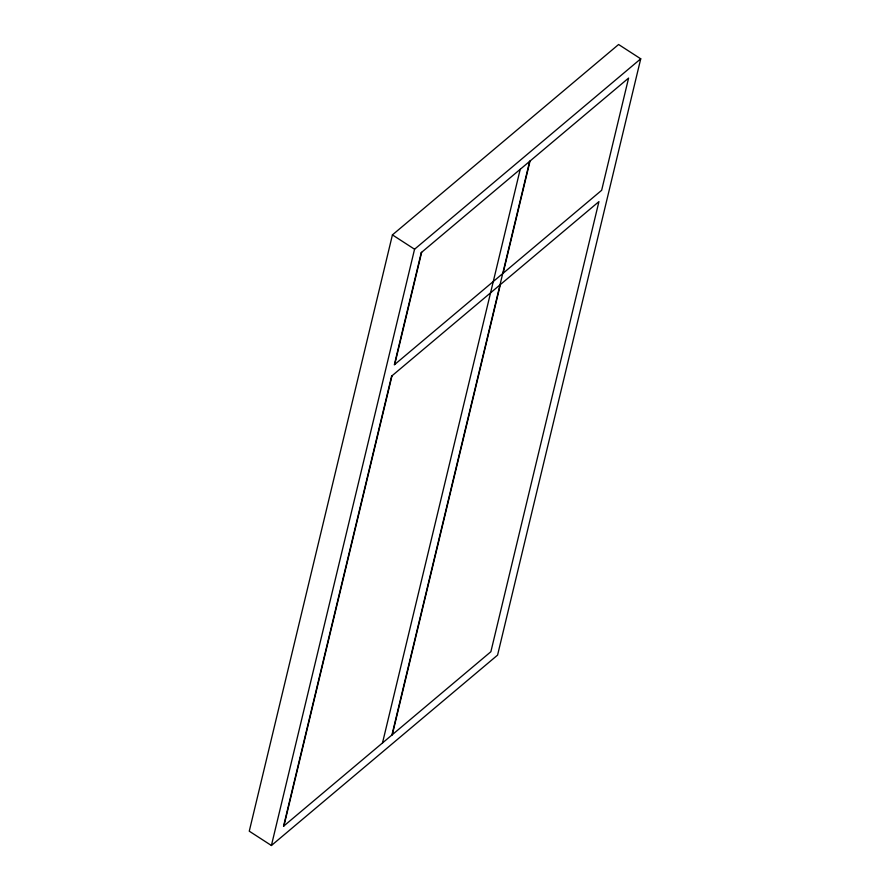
<?xml version="1.0" encoding="UTF-8"?>
<svg xmlns="http://www.w3.org/2000/svg" width="890" height="890" viewBox="0 0 890 890"><rect width="100%" height="100%" fill="white"/><g stroke="black" fill="none" stroke-linecap="round" stroke-linejoin="round"><path stroke-width="1.33" d="M392.423 234.893L249.267 831.182L271.406 845.5L497.577 655.107L640.733 58.818L618.595 44.5L392.423 234.893L414.562 249.222L271.406 845.5M283.932 825.92L392.001 375.814M394.715 364.488L421.66 252.282M382.5 742.95L520.216 169.311M391.923 735.018L529.639 161.379M392.312 734.684L500.369 284.578M503.095 273.263L530.028 161.046M414.562 249.222L640.733 58.818M391.611 376.136L283.543 826.243L490.88 651.714L598.937 201.607L391.611 376.136M421.27 252.604L394.326 364.822L601.651 190.293L628.596 78.075L421.27 252.604"/></g></svg>
